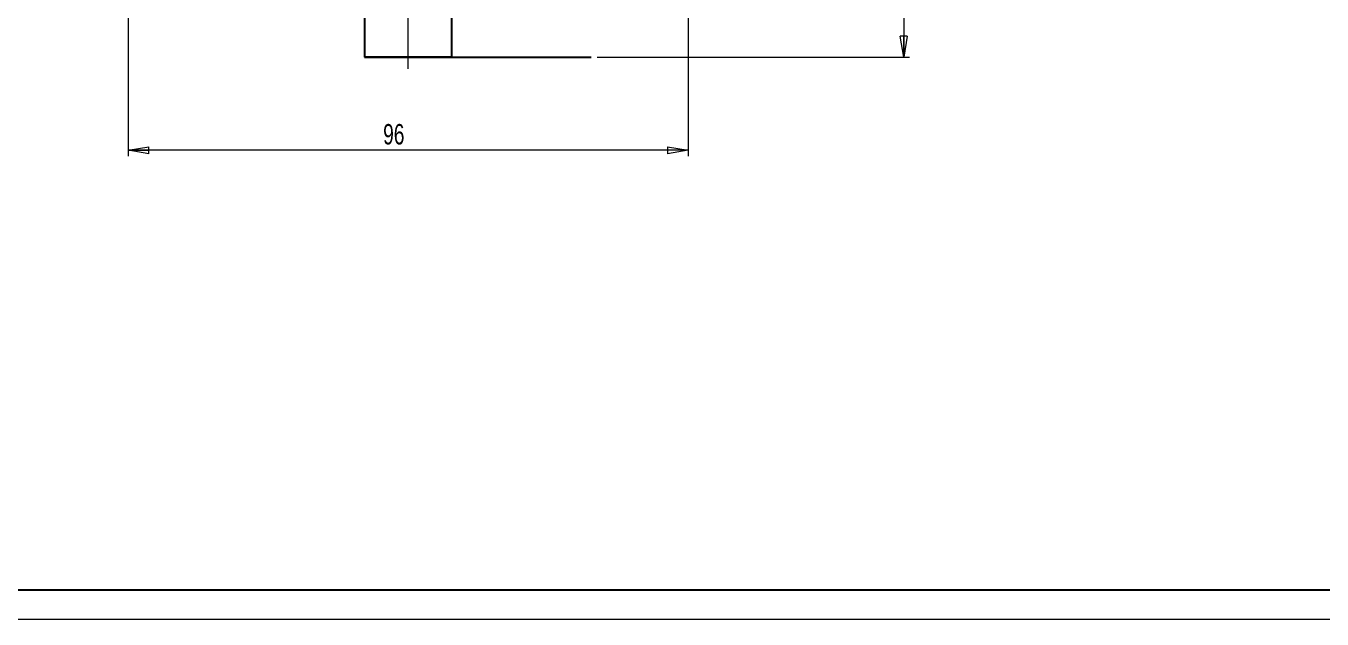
# Model space of a CAD drawing. Header units: millimetres. Extents: x 0 to 841, y 0 to 594.
# Drawn here: x 124.3 to 346.5, y 0 to 101.7 of the extents above; entities that cross this region are included whole.
import ezdxf

# ---------------------------------------------------------------- set-up
doc = ezdxf.new("R2010")
doc.units = ezdxf.units.MM
doc.linetypes.add('CENTERX2', pattern=[20.32, 12.7, -2.54, 2.54, -2.54])
doc.layers.add('FORMAT', color=7, linetype='Continuous')
doc.layers.add('ОСЕВЫЕ', color=7, linetype='Continuous')
doc.styles.add('SLDTEXTSTYLE0', font='TXT', dxfattribs={"width": 0.7})
doc.dimstyles.new('SLDDIMSTYLE0', dxfattribs={"dimtxt": 3.5, "dimasz": 3.556, "dimexe": 0, "dimexo": 0.0625, "dimgap": 0.875, "dimtad": 1, "dimrnd": 1e-09, "dimzin": 12, "dimdsep": 46, "dimtxsty": 'SLDTEXTSTYLE0', "dimblk1": 'CLOSED', "dimblk2": 'CLOSED', "dimsah": 1, "dimcen": 0.09, "dimadec": 0, "dimazin": 3, "dimtfac": 1, "dimtofl": 0, "dimtmove": 0, "dimatfit": 3, "dimldrblk": 'CLOSED', "dimfxl": 0, "dimfrac": 2, "dimtolj": 1, "dimtzin": 12, "dimarcsym": 0})

# ---------------------------------------------------------------- blocks, each defined once
blk = doc.blocks.new('_Closed')
at = {"color": 0, "linetype": 'ByBlock', "lineweight": -2}
for p, q in [((-1, 0.166667), (0, 0)), ((-1, 0.166667), (-1, -0.166667)), ((0, 0), (-1, -0.166667)), ((0, 0), (-1, 0))]:
    blk.add_line(p, q, dxfattribs=at)
blk = doc.blocks.new('_D_6')
at = {"color": 7, "linetype": 'Continuous', "lineweight": 18}
for p, q in [((228.47, 299.41), (275.75, 299.41)), ((274.75, 299.41), (274.75, 96.4)), ((222.17, 96.4), (275.75, 96.4))]:
    blk.add_line(p, q, dxfattribs=at)
at = {"color": 7, "linetype": 'Continuous', "lineweight": 18, "xscale": 3.556, "yscale": 3.556}
for p, rotation in [((274.75, 299.41), 90.0000000000004), ((274.75, 96.4), 270.0000000000004)]:
    blk.add_blockref('_Closed', p, dxfattribs=dict(at, rotation=rotation))
at = {"color": 7, "linetype": 'Continuous', "lineweight": 18, "insert": (270.24, 198.25), "char_height": 3.5, "attachment_point": 1, "rotation": 90, "style": 'SLDTEXTSTYLE0'}
blk.add_mtext('203', dxfattribs=at)
blk = doc.blocks.new('_D_8')
at = {"color": 7, "linetype": 'Continuous', "lineweight": 18}
for p, q in [((141.79, 124.28), (141.79, 79.4)), ((237.79, 124.28), (237.79, 79.4)), ((237.79, 80.4), (141.79, 80.4))]:
    blk.add_line(p, q, dxfattribs=at)
at = {"color": 7, "linetype": 'Continuous', "lineweight": 18, "xscale": 3.556, "yscale": 3.556}
for p, rotation in [((141.79, 80.4, 193.88), 179.9996537657979), ((237.79, 80.4, 193.88), 359.9996537657979)]:
    blk.add_blockref('_Closed', p, dxfattribs=dict(at, rotation=rotation))
at = {"color": 7, "linetype": 'Continuous', "lineweight": 18, "insert": (185.5, 84.91), "char_height": 3.5, "attachment_point": 1, "rotation": 359.9997, "style": 'SLDTEXTSTYLE0'}
blk.add_mtext('96', dxfattribs=at)

msp = doc.modelspace()

# ---------------------------------------------------------------- linework, layer by layer
at = {"color": 7, "linetype": 'CENTERX2', "lineweight": 18}
msp.add_line((189.789, 94.397), (189.789, 109.697), dxfattribs=at)
at = {"color": 7, "linetype": 'Continuous', "lineweight": 25}
for p, q in [((182.294, 105.572), (182.294, 96.397)), ((197.284, 96.397), (197.284, 105.572)), ((20, 5), (836, 5))]:
    msp.add_line(p, q, dxfattribs=at)
at = {"color": 7, "linetype": 'Continuous', "lineweight": 25, "flags": 128}
for points in [[(182.294, 96.397), (182.382, 96.397), (182.643, 96.397), (183.072, 96.397), (183.658, 96.397), (184.388, 96.397), (185.245, 96.397), (186.208, 96.397), (187.255, 96.397), (188.362, 96.397), (189.502, 96.397), (190.648, 96.397), (191.775, 96.397), (192.855, 96.397), (193.863, 96.397), (194.775, 96.397), (195.571, 96.397), (196.231, 96.397), (196.74, 96.397), (197.087, 96.397), (197.262, 96.397), (197.262, 96.397), (197.087, 96.397), (196.74, 96.397), (196.231, 96.397), (195.571, 96.397), (194.775, 96.397), (193.863, 96.397), (192.855, 96.397), (191.775, 96.397), (190.648, 96.397), (189.502, 96.397), (188.362, 96.397), (187.255, 96.397), (186.208, 96.397), (185.245, 96.397), (184.388, 96.397), (183.658, 96.397), (183.072, 96.397), (182.643, 96.397), (182.382, 96.397), (182.294, 96.397)], [(183.789, 96.397), (183.875, 96.397), (184.132, 96.397), (184.551, 96.397), (185.121, 96.397), (185.825, 96.397), (186.643, 96.397), (187.552, 96.397), (188.525, 96.397), (189.534, 96.397), (190.551, 96.397), (191.546, 96.397), (192.49, 96.397), (193.357, 96.397), (194.121, 96.397), (194.76, 96.397), (195.256, 96.397), (195.595, 96.397), (195.767, 96.397), (195.767, 96.397), (195.595, 96.397), (195.256, 96.397), (194.76, 96.397), (194.121, 96.397), (193.357, 96.397), (192.49, 96.397), (191.546, 96.397), (190.551, 96.397), (189.534, 96.397), (188.525, 96.397), (187.552, 96.397), (186.643, 96.397), (185.825, 96.397), (185.121, 96.397), (184.551, 96.397), (184.132, 96.397), (183.875, 96.397), (183.789, 96.397)]]:
    msp.add_lwpolyline(points, dxfattribs=at)
at = {"layer": 'FORMAT'}
msp.add_line((197.284, 96.397), (221.168, 96.397), dxfattribs=at)
at = {"layer": 'ОСЕВЫЕ', "lineweight": 18}
msp.add_line((0, 0), (841, 0), dxfattribs=at)

# ---------------------------------------------------------------- dimensions: what is measured, and where the dimension line sits
at = {"color": 7, "linetype": 'Continuous', "lineweight": 18}
for base, p1, p2, angle, picture, middle in [((274.753, 96.397), (227.469, 299.406), (221.168, 96.397), 90, '_D_6', (274.753, 201.488)), ((141.789, 80.397), (237.789, 125.277), (141.789, 125.278), 359.99965, '_D_8', (187.741, 80.397))]:
    dim = msp.add_linear_dim(base=base, p1=p1, p2=p2, angle=angle, dimstyle='SLDDIMSTYLE0', dxfattribs=at)
    dim.commit()
    dim.dimension.update_dxf_attribs({"geometry": picture, "text_midpoint": middle, "dimtype": 160})

doc.saveas('drawing.dxf')
